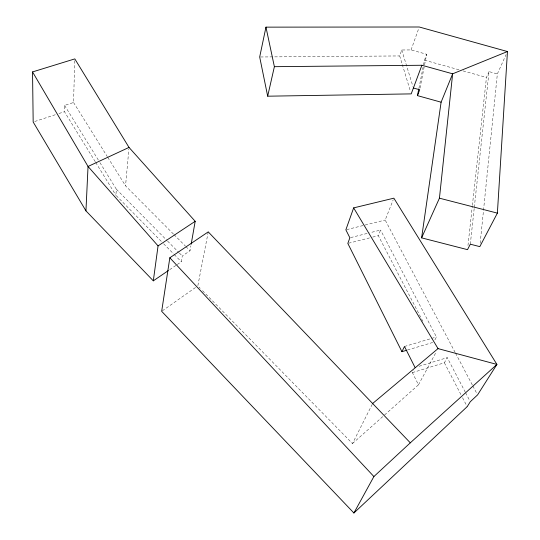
<?xml version="1.0" encoding="UTF-8"?>
<svg xmlns="http://www.w3.org/2000/svg" width="540" height="540" viewBox="0 0 540 540"><rect width="100%" height="100%" fill="white"/><g stroke="black" fill="none" stroke-linecap="round" stroke-linejoin="round"><path stroke-width="0.41" stroke-dasharray="2.7 2.03" d="M95.236 161.696L64.463 111.706L64.591 105.422L73.541 102.499L74.763 60.575M161.285 241.373L115.891 195.264L116.377 189.243L99.117 161.305M173.462 234.07L125.55 185.841L128.871 149.094M480.161 243.277L497.354 73.933L506.108 54.527M470.313 244.188L474.221 208.163M474.309 207.326L489.031 71.618L497.354 73.933M467.971 245.484L472.298 206.185M472.385 205.349L486.459 77.423L489.031 71.618M177.228 264.533L181.325 261.738L182.284 255.994L190.026 250.742L190.883 245.835M208.244 231.883L197.816 285.883L200.178 288.293M420.019 88.101L426.674 54.27L411.082 49.93L401.746 49.991L399.681 55.937L402.084 63.842M418.932 88.202L424.467 60.176L426.674 54.27M411.082 49.93L418.696 28.58M422.847 321.327L378.331 235.669L380.558 230.054L370.062 232.7M455.166 352.485L385.175 220.037L393.242 199.732M202.541 290.696L352.471 443.543L372.634 403.508M384.534 415.017L418.48 384.818L412.385 372.62L413.525 370.427M434.869 339.957L436.442 336.98L380.558 230.054M418.48 384.818L436.442 351.56M412.385 372.62L444.38 362.772L447.248 357.649L465.21 392.02M352.471 443.543L383.906 415.577M162.358 310.844L195.77 287.327M169.709 269.656L176.54 264.998M34.742 121.5L55.863 114.541M58.988 113.508L64.463 111.706M419.074 366.275L447.248 357.649M407.477 350.014L432.891 342.421M404.48 346.478L436.442 336.98M348.624 243.209L369.502 237.911M372.715 237.094L378.331 235.669M350.676 237.587L369.252 232.902M346.667 229.622L364.318 225.227M365.121 225.032L385.175 220.037M260.523 56.977L399.681 55.937M424.467 60.176L459.088 69.809M463.111 70.929L486.459 77.423M174.056 234.664L185.294 245.977M185.882 246.571L190.026 250.742M116.377 189.243L166.988 240.496M167.576 241.09L178.754 252.416M179.341 253.01L182.284 255.994M163.64 243.769L173.664 253.949M174.251 254.549L181.325 261.738M73.541 102.499L107.325 156.634M107.77 157.349L125.55 185.841M64.591 105.422L98.672 160.589M95.675 162.412L115.891 195.264M455.558 353.228L472.466 385.223M472.858 385.965L476.793 393.404M465.601 392.762L469.894 400.984M444.38 362.772L460.998 394.747M462.544 397.724L467.188 406.647M401.746 49.991L412.918 86.42M402.327 64.631L410.495 91.51"/><path stroke-width="0.81" d="M168.345 270.587L153.313 280.834L85.948 210.863L88.04 166.462L32.542 71.921L74.81 58.894L129.019 147.427L195.19 221.306L191.174 244.202M421.612 237.863L439.432 198.18L452.648 73.818L441.106 102.195L421.612 237.863L467.512 249.662L470.313 244.188L479.817 246.632L497.381 213.125L507.458 51.543L419.263 27L265.964 27.142L259.686 56.984L267.678 96.194L411.21 93.886L421.882 65.259L452.648 73.818L507.458 51.543M153.313 280.834L158.058 245.896L195.19 221.306M353.653 207.887L438.041 348.604L496.921 364.426L410.299 442.827L208.244 231.883L169.83 257.789L161.676 311.324L353.909 513L467.188 406.647L470.286 401.726L477.576 394.895L496.921 364.426L393.863 198.173L353.653 207.887L345.863 229.817L349.866 237.789L347.821 243.412L401.922 351.682L406.688 350.257M441.106 102.195L417.467 95.621L418.77 89.026M267.678 96.194L274.381 66.677L265.964 27.142M417.467 95.621L419.695 89.755L413.404 88.007M401.922 351.682L404.48 346.478L415.051 367.511M353.909 513L373.896 476.55L410.299 442.827M372.634 403.508L438.041 348.604M129.019 147.427L88.04 166.462L158.058 245.896M274.381 66.677L421.882 65.259M439.432 198.18L497.381 213.125M169.83 257.789L373.896 476.55M85.948 210.863L33.176 122.013L32.542 71.921"/></g></svg>
